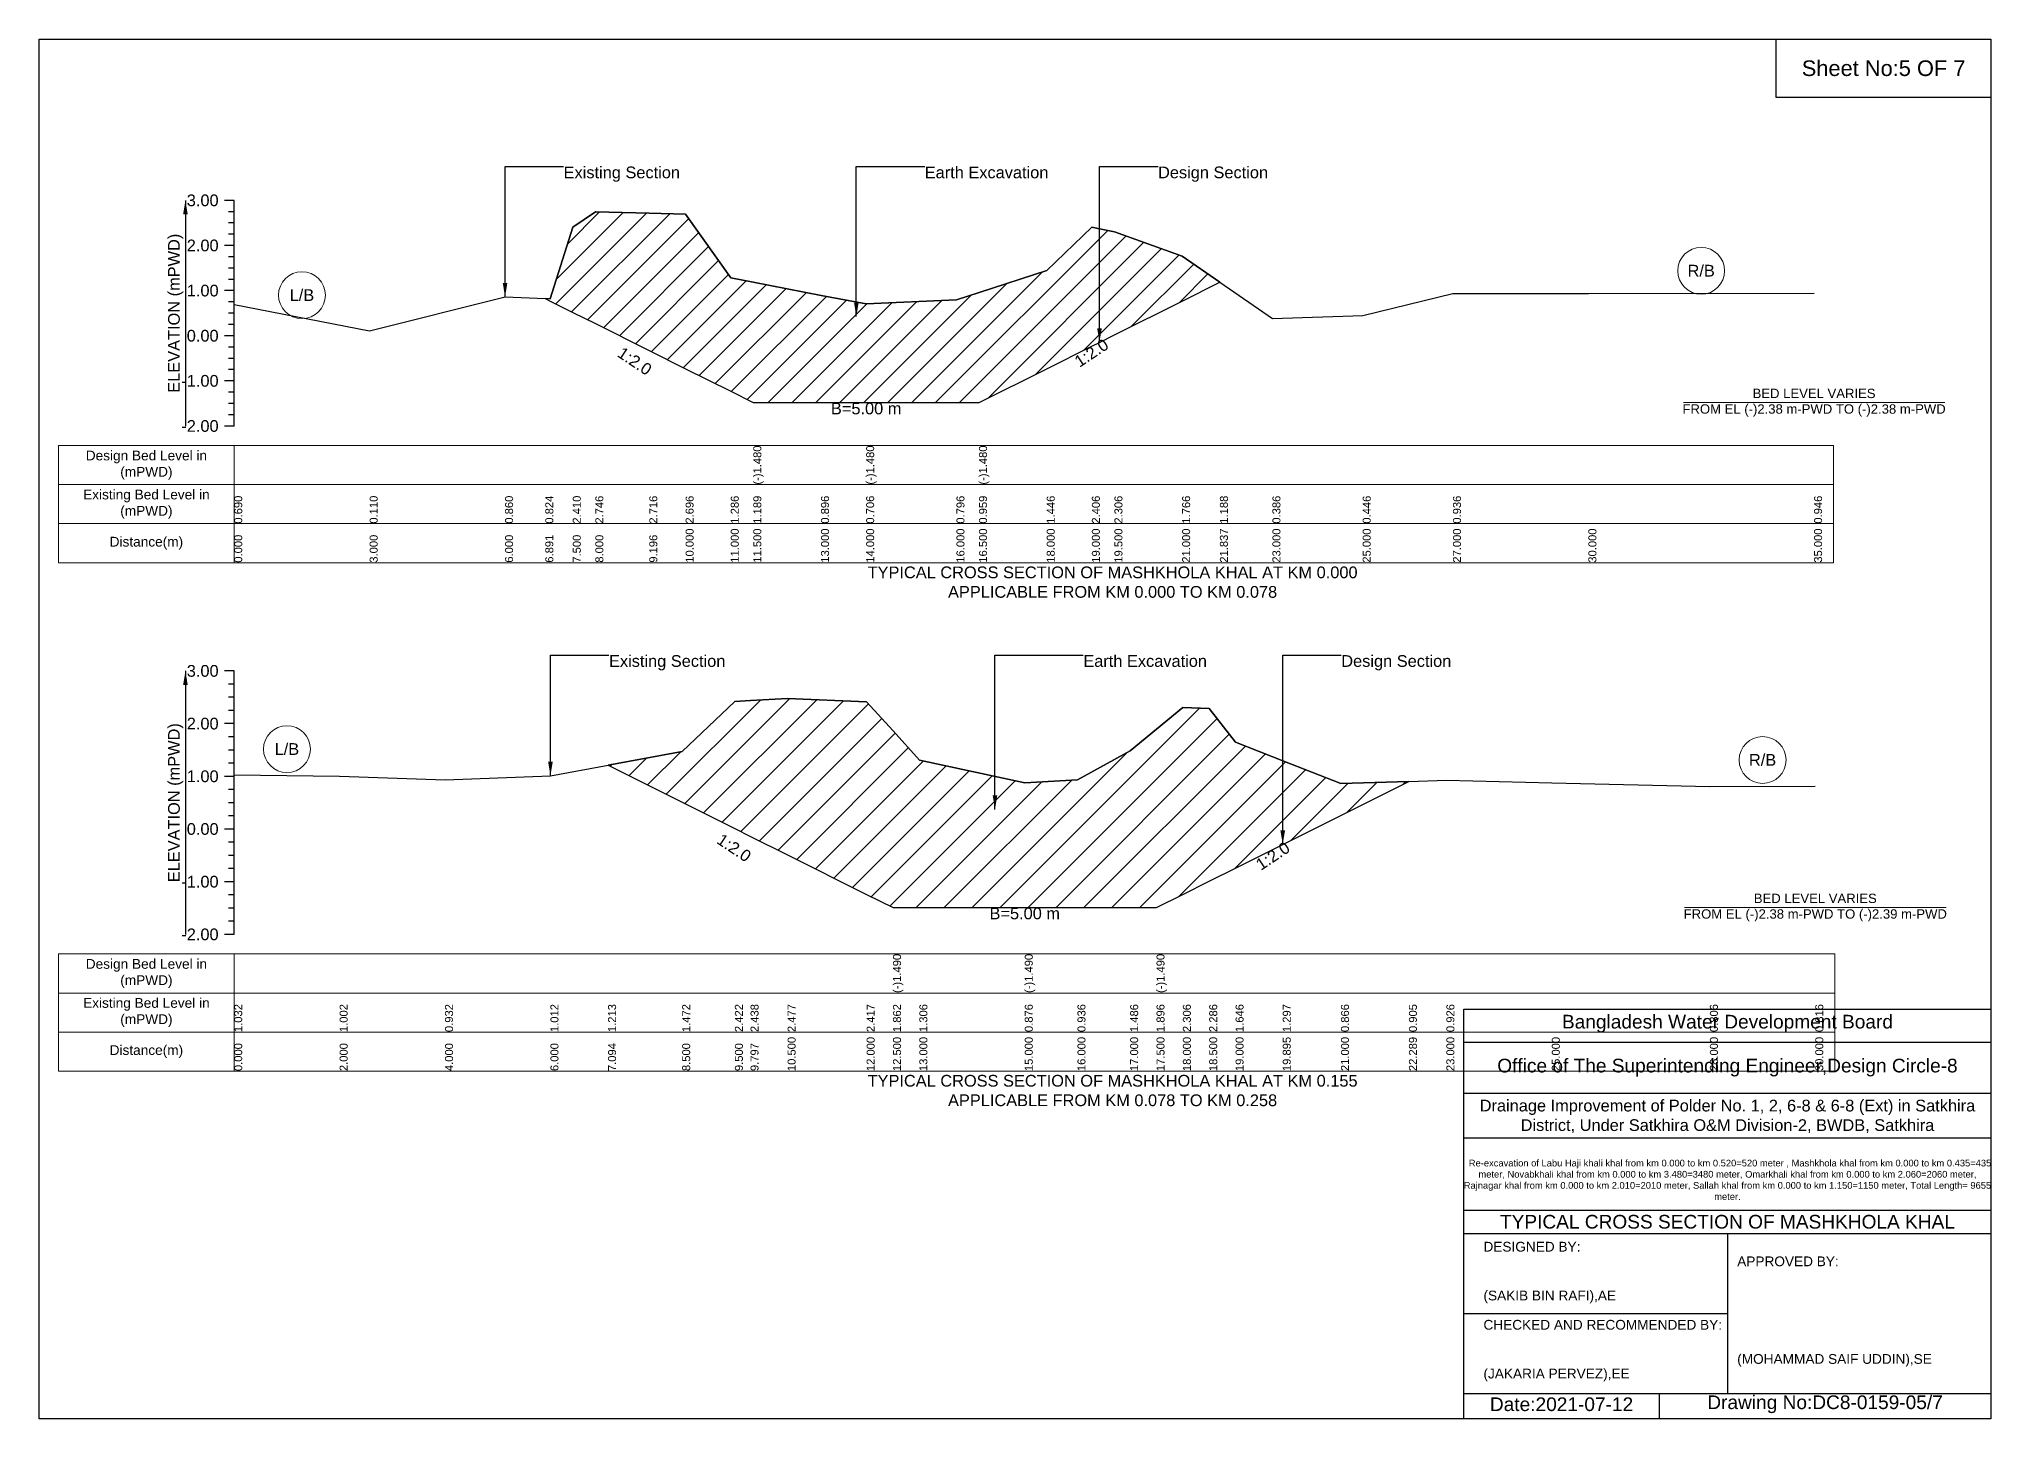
# Model space of a CAD drawing. Header units: inches. Extents: x 91000 to 648000, y -5656 to 141.
# Drawn here: x 220000 to 228000, y -5656 to 0 of the extents above; entities that cross this region are included whole.
import ezdxf

# ---------------------------------------------------------------- set-up
doc = ezdxf.new("R2010")
doc.units = ezdxf.units.IN
doc.header["$LTSCALE"] = 7
doc.header["$MEASUREMENT"] = 0
for name, color, linetype, lineweight in [('Cross section Data Border', 7, 'Continuous', 9), ('Cross Section Labels', 7, 'Continuous', 9), ('Existing_Bed_Level for Xsection', 7, 'Continuous', 25)]:
    doc.layers.add(name, color=color, linetype=linetype, lineweight=lineweight)
doc.styles.get("Standard").update_dxf_attribs({"font": 'arial.ttf'})
doc.dimstyles.get("Standard").update_dxf_attribs({"dimtxt": 0.18, "dimasz": 0.18, "dimexe": 0.18, "dimexo": 0.0625, "dimgap": 0.09, "dimtad": 0, "dimtih": 1, "dimtoh": 1, "dimdec": 4, "dimzin": 0, "dimdsep": 46, "dimtxsty": 'Standard', "dimcen": 0.09, "dimadec": 0, "dimazin": 0, "dimtfac": 1, "dimtdec": 4, "dimtofl": 0, "dimtmove": 0, "dimatfit": 3, "dimfxl": 1, "dimtolj": 1, "dimtzin": 0, "dimarcsym": 0})

msp = doc.modelspace()

# ---------------------------------------------------------------- hatches: boundary and pattern name
at = {"layer": 'Existing_Bed_Level for Xsection'}
h = msp.add_hatch(dxfattribs=at)
h.set_pattern_fill('ANSI31', color=256, scale=555, style=0)
h.paths.add_polyline_path([(222074.9, -1063.8), (222095, -1073.9), (222187.5, -1120.2), (222280, -1166.4), (222501.2, -1277), (222650, -1351.4), (222835, -1443.9), (222927.5, -1490.2), (223205, -1490.2), (223390, -1490.2), (223760, -1490.2), (223852.5, -1490.2), (224130, -1351.4), (224315, -1258.9), (224346.2, -1243.3), (224407.5, -1212.7), (224685, -1073.9), (224839.8, -996.5), (224685, -889.6), (224407.5, -789.7), (224346.2, -777.5), (224315, -771.2), (224130, -948.8), (223852.5, -1039), (223760, -1069.1), (223390, -1085.7), (223205, -1050.6), (222927.5, -996.5), (222835, -978.4), (222650, -717.6), (222501.2, -713.9), (222280, -708.3), (222187.5, -770.5), (222095, -1064.7)])
h = msp.add_hatch(dxfattribs=at)
h.set_pattern_fill('ANSI31', color=256, scale=648, style=0)
h.paths.add_polyline_path([(222332.2, -2976), (222636, -3127.9), (222852, -3235.9), (222916.1, -3268), (223068, -3343.9), (223392, -3505.9), (223500, -3559.9), (223608, -3559.9), (224040, -3559.9), (224256, -3559.9), (224472, -3559.9), (224580, -3559.9), (224688, -3505.9), (224796, -3451.9), (224904, -3397.9), (225097.3, -3301.3), (225336, -3181.9), (225614.5, -3042.7), (225336, -3051), (225097.3, -2957.9), (224904, -2882.6), (224796, -2744.3), (224688, -2740), (224580, -2828.6), (224472, -2917.1), (224256, -3035.9), (224040, -3048.9), (223608, -2956), (223500, -2836), (223392, -2716), (223068, -2703.1), (222916.1, -2711.4), (222852, -2714.9), (222636, -2920.1)])

# ---------------------------------------------------------------- linework, layer by layer
for points in [[(220000, 0), (228000, 0), (228000, -5656), (220000, -5656)], [(227120, 0), (228000, 0), (228000, -240), (227120, -240)]]:
    msp.add_lwpolyline(points, close=True)
for points in [[(225840, -5656), (225840, -3976), (228000, -3976)], [(225840, -4112), (228000, -4112)], [(225840, -4320), (228000, -4320)], [(225840, -4504), (228000, -4504)], [(225840, -4800), (228000, -4800)], [(225840, -4896), (228000, -4896)], [(226920, -4896), (226920, -5552)], [(225840, -5224), (226920, -5224)], [(225840, -5552), (228000, -5552)], [(226640, -5552), (226640, -5656)]]:
    msp.add_lwpolyline(points)
at = {"layer": 'Cross section Data Border'}
for points in [[(220080, -1666.3), (227355, -1666.3), (227355, -2146.3), (220080, -2146.3)], [(220080, -3750.1), (227360, -3750.1), (227360, -4230.1), (220080, -4230.1)]]:
    msp.add_lwpolyline(points, close=True, dxfattribs=at)
for points in [[(220800, -1666.3), (220800, -2146.3)], [(220080, -1826.3), (227355, -1826.3)], [(220080, -1986.3), (227355, -1986.3)], [(220800, -3750.1), (220800, -4230.1)], [(220080, -3910.1), (227360, -3910.1)], [(220080, -4070.1), (227360, -4070.1)]]:
    msp.add_lwpolyline(points, dxfattribs=at)
at = {"layer": 'Cross Section Labels'}
for points in [[(226739.2, -1490.2), (227810.8, -1490.2)], [(226744.2, -3559.9), (227815.8, -3559.9)]]:
    msp.add_lwpolyline(points, dxfattribs=at)
for centre in [(226812.5, -949.8), (221077.5, -1049.8), (221016, -2910.4), (227064, -2954.9)]:
    msp.add_circle(centre, 96, dxfattribs=at)
at = {"layer": 'Existing_Bed_Level for Xsection'}
for points in [[(220800, -661.4), (220760, -661.4)], [(220800, -707.6), (220776, -707.6)], [(220800, -1586.3), (220800, -1401.3), (220800, -1216.3), (220800, -1031.3), (220800, -846.4), (220800, -661.4)], [(220800, -1088.7), (221355, -1196), (221910, -1057.2), (222074.9, -1063.8), (222095, -1064.7), (222187.5, -770.5), (222280, -708.3), (222501.2, -713.9), (222650, -717.6), (222835, -978.4), (222927.5, -996.5), (222927.5, -996.5), (223205, -1050.6), (223390, -1085.7), (223390, -1085.7), (223760, -1069.1), (223852.5, -1039), (223852.5, -1039), (224130, -948.8), (224315, -771.2), (224346.2, -777.5), (224407.5, -789.7), (224685, -889.6), (224839.8, -996.5), (225055, -1144.9), (225425, -1133.8), (225795, -1043.2), (226350, -1043.2), (227275, -1041.3)], [(220800, -753.8), (220776, -753.8)], [(220800, -846.4), (220760, -846.4)], [(220800, -800.1), (220776, -800.1)], [(220800, -892.6), (220776, -892.6)], [(220800, -938.9), (220776, -938.9)], [(220800, -1031.3), (220760, -1031.3)], [(220800, -985.1), (220776, -985.1)], [(220800, -1077.6), (220776, -1077.6)], [(220800, -1123.8), (220776, -1123.8)], [(220800, -1170.1), (220776, -1170.1)], [(220800, -1216.3), (220760, -1216.3)], [(220800, -1262.6), (220776, -1262.6)], [(220800, -1308.8), (220776, -1308.8)], [(220800, -1355.1), (220776, -1355.1)], [(220800, -1401.3), (220760, -1401.3)], [(220800, -1447.6), (220776, -1447.6)], [(220800, -1493.8), (220776, -1493.8)], [(220800, -1586.3), (220760, -1586.3)], [(220800, -1540.1), (220776, -1540.1)], [(220800, -2590.1), (220760, -2590.1)], [(220800, -3670.1), (220800, -3454.1), (220800, -3238.1), (220800, -3022.1), (220800, -2806.1), (220800, -2590.1)], [(220800, -2644.1), (220776, -2644.1)], [(220800, -2698.1), (220776, -2698.1)], [(220800, -3015.2), (221232, -3021.7), (221664, -3036.8), (222096, -3019.5), (222332.2, -2976), (222636, -2920.1), (222852, -2714.9), (222916.1, -2711.4), (223068, -2703.1), (223392, -2716), (223500, -2836), (223500, -2836), (223608, -2956), (224040, -3048.9), (224040, -3048.9), (224256, -3035.9), (224472, -2917.1), (224580, -2828.6), (224580, -2828.6), (224688, -2740), (224796, -2744.3), (224904, -2882.6), (225097.3, -2957.9), (225336, -3051), (225614.5, -3042.7), (225768, -3038.1), (226200, -3048.9), (226848, -3064), (227280, -3061.8)], [(220800, -2752.1), (220776, -2752.1)], [(220800, -2806.1), (220760, -2806.1)], [(220800, -2860.1), (220776, -2860.1)], [(220800, -2914.1), (220776, -2914.1)], [(220800, -3022.1), (220760, -3022.1)], [(220800, -2968.1), (220776, -2968.1)], [(220800, -3076.1), (220776, -3076.1)], [(220800, -3130.1), (220776, -3130.1)], [(220800, -3184.1), (220776, -3184.1)], [(220800, -3238.1), (220760, -3238.1)], [(220800, -3292.1), (220776, -3292.1)], [(220800, -3346.1), (220776, -3346.1)], [(220800, -3400.1), (220776, -3400.1)], [(220800, -3454.1), (220760, -3454.1)], [(220800, -3508.1), (220776, -3508.1)], [(220800, -3562.1), (220776, -3562.1)], [(220800, -3670.1), (220760, -3670.1)], [(220800, -3616.1), (220776, -3616.1)]]:
    msp.add_lwpolyline(points, dxfattribs=at)
for points in [[(222074.9, -1063.8), (222074.9, -1063.8), (222095, -1073.9), (222187.5, -1120.2), (222280, -1166.4), (222501.2, -1277), (222650, -1351.4), (222835, -1443.9), (222927.5, -1490.2), (222927.5, -1490.2), (223205, -1490.2), (223390, -1490.2), (223390, -1490.2), (223760, -1490.2), (223852.5, -1490.2), (223852.5, -1490.2), (224130, -1351.4), (224315, -1258.9), (224346.2, -1243.3), (224407.5, -1212.7), (224685, -1073.9), (224839.8, -996.5), (224839.8, -996.5), (224839.8, -996.5), (224685, -889.6), (224407.5, -789.7), (224346.2, -777.5), (224315, -771.2), (224130, -948.8), (223852.5, -1039), (223852.5, -1039), (223760, -1069.1), (223390, -1085.7), (223390, -1085.7), (223205, -1050.6), (222927.5, -996.5), (222927.5, -996.5), (222835, -978.4), (222650, -717.6), (222501.2, -713.9), (222280, -708.3), (222187.5, -770.5), (222095, -1064.7), (222074.9, -1063.8)], [(222332.2, -2976), (222636, -3127.9), (222852, -3235.9), (222916.1, -3268), (223068, -3343.9), (223392, -3505.9), (223500, -3559.9), (223500, -3559.9), (223608, -3559.9), (224040, -3559.9), (224040, -3559.9), (224256, -3559.9), (224472, -3559.9), (224580, -3559.9), (224580, -3559.9), (224688, -3505.9), (224796, -3451.9), (224904, -3397.9), (225097.3, -3301.3), (225336, -3181.9), (225614.5, -3042.7), (225614.5, -3042.7), (225614.5, -3042.7), (225336, -3051), (225097.3, -2957.9), (224904, -2882.6), (224796, -2744.3), (224688, -2740), (224580, -2828.6), (224580, -2828.6), (224472, -2917.1), (224256, -3035.9), (224040, -3048.9), (224040, -3048.9), (223608, -2956), (223500, -2836), (223500, -2836), (223392, -2716), (223068, -2703.1), (222916.1, -2711.4), (222852, -2714.9), (222636, -2920.1)]]:
    msp.add_lwpolyline(points, close=True, dxfattribs=at)

# ---------------------------------------------------------------- texts
at = {"attachment_point": 5}
for s, insert, char_height in [('Sheet No:5 OF 7', (227560, -120), 64), ('Bangladesh Water Development Board', (226920, -4036), 56), ('Office of The Superintending Engineer,Design Circle-8', (226920, -4216), 56)]:
    msp.add_mtext(s, dxfattribs=dict(at, insert=insert, char_height=char_height))
for s, insert, char_height, width, attachment_point in [('Drainage Improvement of Polder No. 1, 2, 6-8 & 6-8 (Ext) in Satkhira District, Under Satkhira O&M Division-2, BWDB, Satkhira', (226920, -4416), 48, 2240, 5), ('  Re-excavation of Labu Haji khali khal from km 0.000 to km 0.520=520 meter , Mashkhola khal from km 0.000 to km 0.435=435 meter, Novabkhali khal from km 0.000 to km 3.480=3480 meter, Omarkhali khal from km 0.000 to km 2.060=2060 meter, Rajnagar khal from km 0.000 to km 2.010=2010 meter, Sallah khal from km 0.000 to km 1.150=1150 meter, Total Length= 9655 meter. ', (226920, -4676), 27.4148, 2160, 5), ('TYPICAL CROSS SECTION OF MASHKHOLA KHAL', (226920, -4848), 56, 2240, 5), ('DESIGNED BY:^J^J^J(SAKIB BIN RAFI),AE', (225920, -5056), 40, 1120, 4), ('APPROVED BY:^J^J^J^J^J^J(MOHAMMAD SAIF UDDIN),SE', (226960, -5216), 40, 1120, 4), ('CHECKED AND RECOMMENDED BY:^J^J^J(JAKARIA PERVEZ),EE', (225920, -5376), 40, 1120, 4), ('Date:2021-07-12', (226240, -5596), 56, 1120, 5), ('Drawing No:DC8-0159-05/7', (227320, -5596), 56, 1760, 5)]:
    msp.add_mtext(s, dxfattribs=dict(insert=insert, char_height=char_height, width=width, attachment_point=attachment_point))
at = {"layer": 'Cross section Data Border', "char_height": 40, "width": 640, "attachment_point": 5}
for s, insert in [('Design Bed Level in (mPWD)', (220440, -1746.3)), ('Existing Bed Level in (mPWD)', (220440, -1906.3)), ('Distance(m)', (220440, -2066.3)), ('Design Bed Level in (mPWD)', (220440, -3830.1)), ('Existing Bed Level in (mPWD)', (220440, -3990.1)), ('Distance(m)', (220440, -4150.1))]:
    msp.add_mtext(s, dxfattribs=dict(at, insert=insert))
at = {"layer": 'Cross Section Labels'}
for s, insert, char_height, attachment_point in [('Existing Section', (222150, -522.6), 48, 1), ('Earth Excavation', (223630, -522.6), 48, 1), ('Design Section', (224586.2, -522.6), 48, 1), ('R/B', (226812.5, -949.8), 48, 5), ('L/B', (221077.5, -1049.8), 48, 5), ('BED LEVEL VARIES ^JFROM EL (-)2.38 m-PWD TO (-)2.38 m-PWD', (227275, -1490.2), 38.4, 5), ('B=5.00 m', (223390, -1490.2), 48, 2), ('TYPICAL CROSS SECTION OF MASHKHOLA KHAL AT KM 0.000^JAPPLICABLE FROM KM 0.000 TO KM 0.078', (224400, -2226.3), 48, 5), ('Existing Section', (222336, -2525.3), 48, 1), ('Earth Excavation', (224280, -2525.3), 48, 1), ('Design Section', (225337.3, -2525.3), 48, 1), ('L/B', (221016, -2910.4), 48, 5), ('R/B', (227064, -2954.9), 48, 5), ('BED LEVEL VARIES ^JFROM EL (-)2.38 m-PWD TO (-)2.39 m-PWD', (227280, -3559.9), 38.4, 5), ('B=5.00 m', (224040, -3559.9), 48, 2), ('TYPICAL CROSS SECTION OF MASHKHOLA KHAL AT KM 0.155^JAPPLICABLE FROM KM 0.078 TO KM 0.258', (224400, -4310.1), 48, 5)]:
    msp.add_mtext(s, dxfattribs=dict(at, insert=insert, char_height=char_height, attachment_point=attachment_point))
at = {"layer": 'Cross Section Labels', "char_height": 48, "attachment_point": 2}
for insert, rotation in [((222454.9, -1300.1), 326.30993), ((224299.9, -1266.4), 33.69007), ((222862.1, -3295), 326.30993), ((225043.3, -3328.3), 33.69007)]:
    msp.add_mtext('1:2.0', dxfattribs=dict(at, insert=insert, rotation=rotation))
at = {"layer": 'Existing_Bed_Level for Xsection', "char_height": 48, "attachment_point": 6}
for s, insert in [('3.00', (220736, -661.4)), ('2.00', (220736, -846.4)), ('1.00', (220736, -1031.3)), ('0.00', (220736, -1216.3)), ('-1.00', (220736, -1401.3)), ('-2.00', (220736, -1586.3)), ('3.00', (220736, -2590.1)), ('2.00', (220736, -2806.1)), ('1.00', (220736, -3022.1)), ('0.00', (220736, -3238.1)), ('-1.00', (220736, -3454.1)), ('-2.00', (220736, -3670.1))]:
    msp.add_mtext(s, dxfattribs=dict(at, insert=insert))
at = {"layer": 'Existing_Bed_Level for Xsection', "rotation": 90}
for s, insert, char_height, attachment_point in [('ELEVATION (mPWD)', (220560, -1123.8), 48, 5), ('(-)1.480', (222927.5, -1826.3), 32.8, 1), ('(-)1.480', (223390, -1826.3), 32.8, 1), ('(-)1.480', (223852.5, -1826.3), 32.8, 1), ('0.690', (220800, -1986.3), 32.8, 1), ('0.110', (221355, -1986.3), 32.8, 1), ('0.860', (221910, -1986.3), 32.8, 1), ('0.824', (222074.9, -1986.3), 32.8, 1), ('2.410', (222187.5, -1986.3), 32.8, 1), ('2.746', (222280, -1986.3), 32.8, 1), ('2.716', (222501.2, -1986.3), 32.8, 1), ('2.696', (222650, -1986.3), 32.8, 1), ('1.286', (222835, -1986.3), 32.8, 1), ('1.189', (222927.5, -1986.3), 32.8, 1), ('0.896', (223205, -1986.3), 32.8, 1), ('0.706', (223390, -1986.3), 32.8, 1), ('0.796', (223760, -1986.3), 32.8, 1), ('0.959', (223852.5, -1986.3), 32.8, 1), ('1.446', (224130, -1986.3), 32.8, 1), ('2.406', (224315, -1986.3), 32.8, 1), ('2.306', (224407.5, -1986.3), 32.8, 1), ('1.766', (224685, -1986.3), 32.8, 1), ('1.188', (224839.8, -1986.3), 32.8, 1), ('0.386', (225055, -1986.3), 32.8, 1), ('0.446', (225425, -1986.3), 32.8, 1), ('0.936', (225795, -1986.3), 32.8, 1), ('0.946', (227275, -1986.3), 32.8, 1), ('0.000', (220800, -2146.3), 32.8, 1), ('3.000', (221355, -2146.3), 32.8, 1), ('6.000', (221910, -2146.3), 32.8, 1), ('6.891', (222074.9, -2146.3), 32.8, 1), ('7.500', (222187.5, -2146.3), 32.8, 1), ('8.000', (222280, -2146.3), 32.8, 1), ('9.196', (222501.2, -2146.3), 32.8, 1), ('10.000', (222650, -2146.3), 32.8, 1), ('11.000', (222835, -2146.3), 32.8, 1), ('11.500', (222927.5, -2146.3), 32.8, 1), ('13.000', (223205, -2146.3), 32.8, 1), ('14.000', (223390, -2146.3), 32.8, 1), ('16.000', (223760, -2146.3), 32.8, 1), ('16.500', (223852.5, -2146.3), 32.8, 1), ('18.000', (224130, -2146.3), 32.8, 1), ('19.000', (224315, -2146.3), 32.8, 1), ('19.500', (224407.5, -2146.3), 32.8, 1), ('21.000', (224685, -2146.3), 32.8, 1), ('21.837', (224839.8, -2146.3), 32.8, 1), ('23.000', (225055, -2146.3), 32.8, 1), ('25.000', (225425, -2146.3), 32.8, 1), ('27.000', (225795, -2146.3), 32.8, 1), ('30.000', (226350, -2146.3), 32.8, 1), ('35.000', (227275, -2146.3), 32.8, 1), ('ELEVATION (mPWD)', (220560, -3130.1), 48, 5), ('(-)1.490', (223500, -3910.1), 32.8, 1), ('(-)1.490', (224040, -3910.1), 32.8, 1), ('(-)1.490', (224580, -3910.1), 32.8, 1), ('1.032', (220800, -4070.1), 32.8, 1), ('1.002', (221232, -4070.1), 32.8, 1), ('0.932', (221664, -4070.1), 32.8, 1), ('1.012', (222096, -4070.1), 32.8, 1), ('1.213', (222332.2, -4070.1), 32.8, 1), ('1.472', (222636, -4070.1), 32.8, 1), ('2.422', (222852, -4070.1), 32.8, 1), ('2.438', (222916.1, -4070.1), 32.8, 1), ('2.477', (223068, -4070.1), 32.8, 1), ('2.417', (223392, -4070.1), 32.8, 1), ('1.862', (223500, -4070.1), 32.8, 1), ('1.306', (223608, -4070.1), 32.8, 1), ('0.876', (224040, -4070.1), 32.8, 1), ('0.936', (224256, -4070.1), 32.8, 1), ('1.486', (224472, -4070.1), 32.8, 1), ('1.896', (224580, -4070.1), 32.8, 1), ('2.306', (224688, -4070.1), 32.8, 1), ('2.286', (224796, -4070.1), 32.8, 1), ('1.646', (224904, -4070.1), 32.8, 1), ('1.297', (225097.3, -4070.1), 32.8, 1), ('0.866', (225336, -4070.1), 32.8, 1), ('0.905', (225614.5, -4070.1), 32.8, 1), ('0.926', (225768, -4070.1), 32.8, 1), ('0.806', (226848, -4070.1), 32.8, 1), ('0.816', (227280, -4070.1), 32.8, 1), ('0.000', (220800, -4230.1), 32.8, 1), ('2.000', (221232, -4230.1), 32.8, 1), ('4.000', (221664, -4230.1), 32.8, 1), ('6.000', (222096, -4230.1), 32.8, 1), ('7.094', (222332.2, -4230.1), 32.8, 1), ('8.500', (222636, -4230.1), 32.8, 1), ('9.500', (222852, -4230.1), 32.8, 1), ('9.797', (222916.1, -4230.1), 32.8, 1), ('10.500', (223068, -4230.1), 32.8, 1), ('12.000', (223392, -4230.1), 32.8, 1), ('12.500', (223500, -4230.1), 32.8, 1), ('13.000', (223608, -4230.1), 32.8, 1), ('15.000', (224040, -4230.1), 32.8, 1), ('16.000', (224256, -4230.1), 32.8, 1), ('17.000', (224472, -4230.1), 32.8, 1), ('17.500', (224580, -4230.1), 32.8, 1), ('18.000', (224688, -4230.1), 32.8, 1), ('18.500', (224796, -4230.1), 32.8, 1), ('19.000', (224904, -4230.1), 32.8, 1), ('19.895', (225097.3, -4230.1), 32.8, 1), ('21.000', (225336, -4230.1), 32.8, 1), ('22.289', (225614.5, -4230.1), 32.8, 1), ('23.000', (225768, -4230.1), 32.8, 1), ('25.000', (226200, -4230.1), 32.8, 1), ('28.000', (226848, -4230.1), 32.8, 1), ('30.000', (227280, -4230.1), 32.8, 1)]:
    msp.add_mtext(s, dxfattribs=dict(at, insert=insert, char_height=char_height, attachment_point=attachment_point))

# ---------------------------------------------------------------- leaders
at = {"layer": 'Cross Section Labels', "annotation_type": 0, "has_hookline": 1, "hookline_direction": 0}
for points, text_width in [([(221910, -1057.2), (221910, -522.6), (222149.9, -522.6)], 467.2), ([(223349.7, -1137.7), (223349.7, -522.6), (223629.9, -522.6)], 497), ([(224346.2, -1243.3), (224346.2, -522.6), (224586.1, -522.6)], 441.2), ([(222096, -3019.5), (222096, -2525.3), (222335.9, -2525.3)], 467.2), ([(223918, -3157.3), (223918, -2525.3), (224279.9, -2525.3)], 497), ([(225097.3, -3301.3), (225097.3, -2525.3), (225337.2, -2525.3)], 441.2)]:
    msp.add_leader(points, dimstyle='Standard', override={"dimasz": 57.6}, dxfattribs=dict(at, text_width=text_width))
at = {"layer": 'Existing_Bed_Level for Xsection'}
for points in [[(220600, -661.4), (220600, -1586.3)], [(220600, -2590.1), (220600, -3670.1)]]:
    msp.add_leader(points, dimstyle='Standard', override={"dimasz": 57.6}, dxfattribs=at)

doc.saveas('drawing.dxf')
